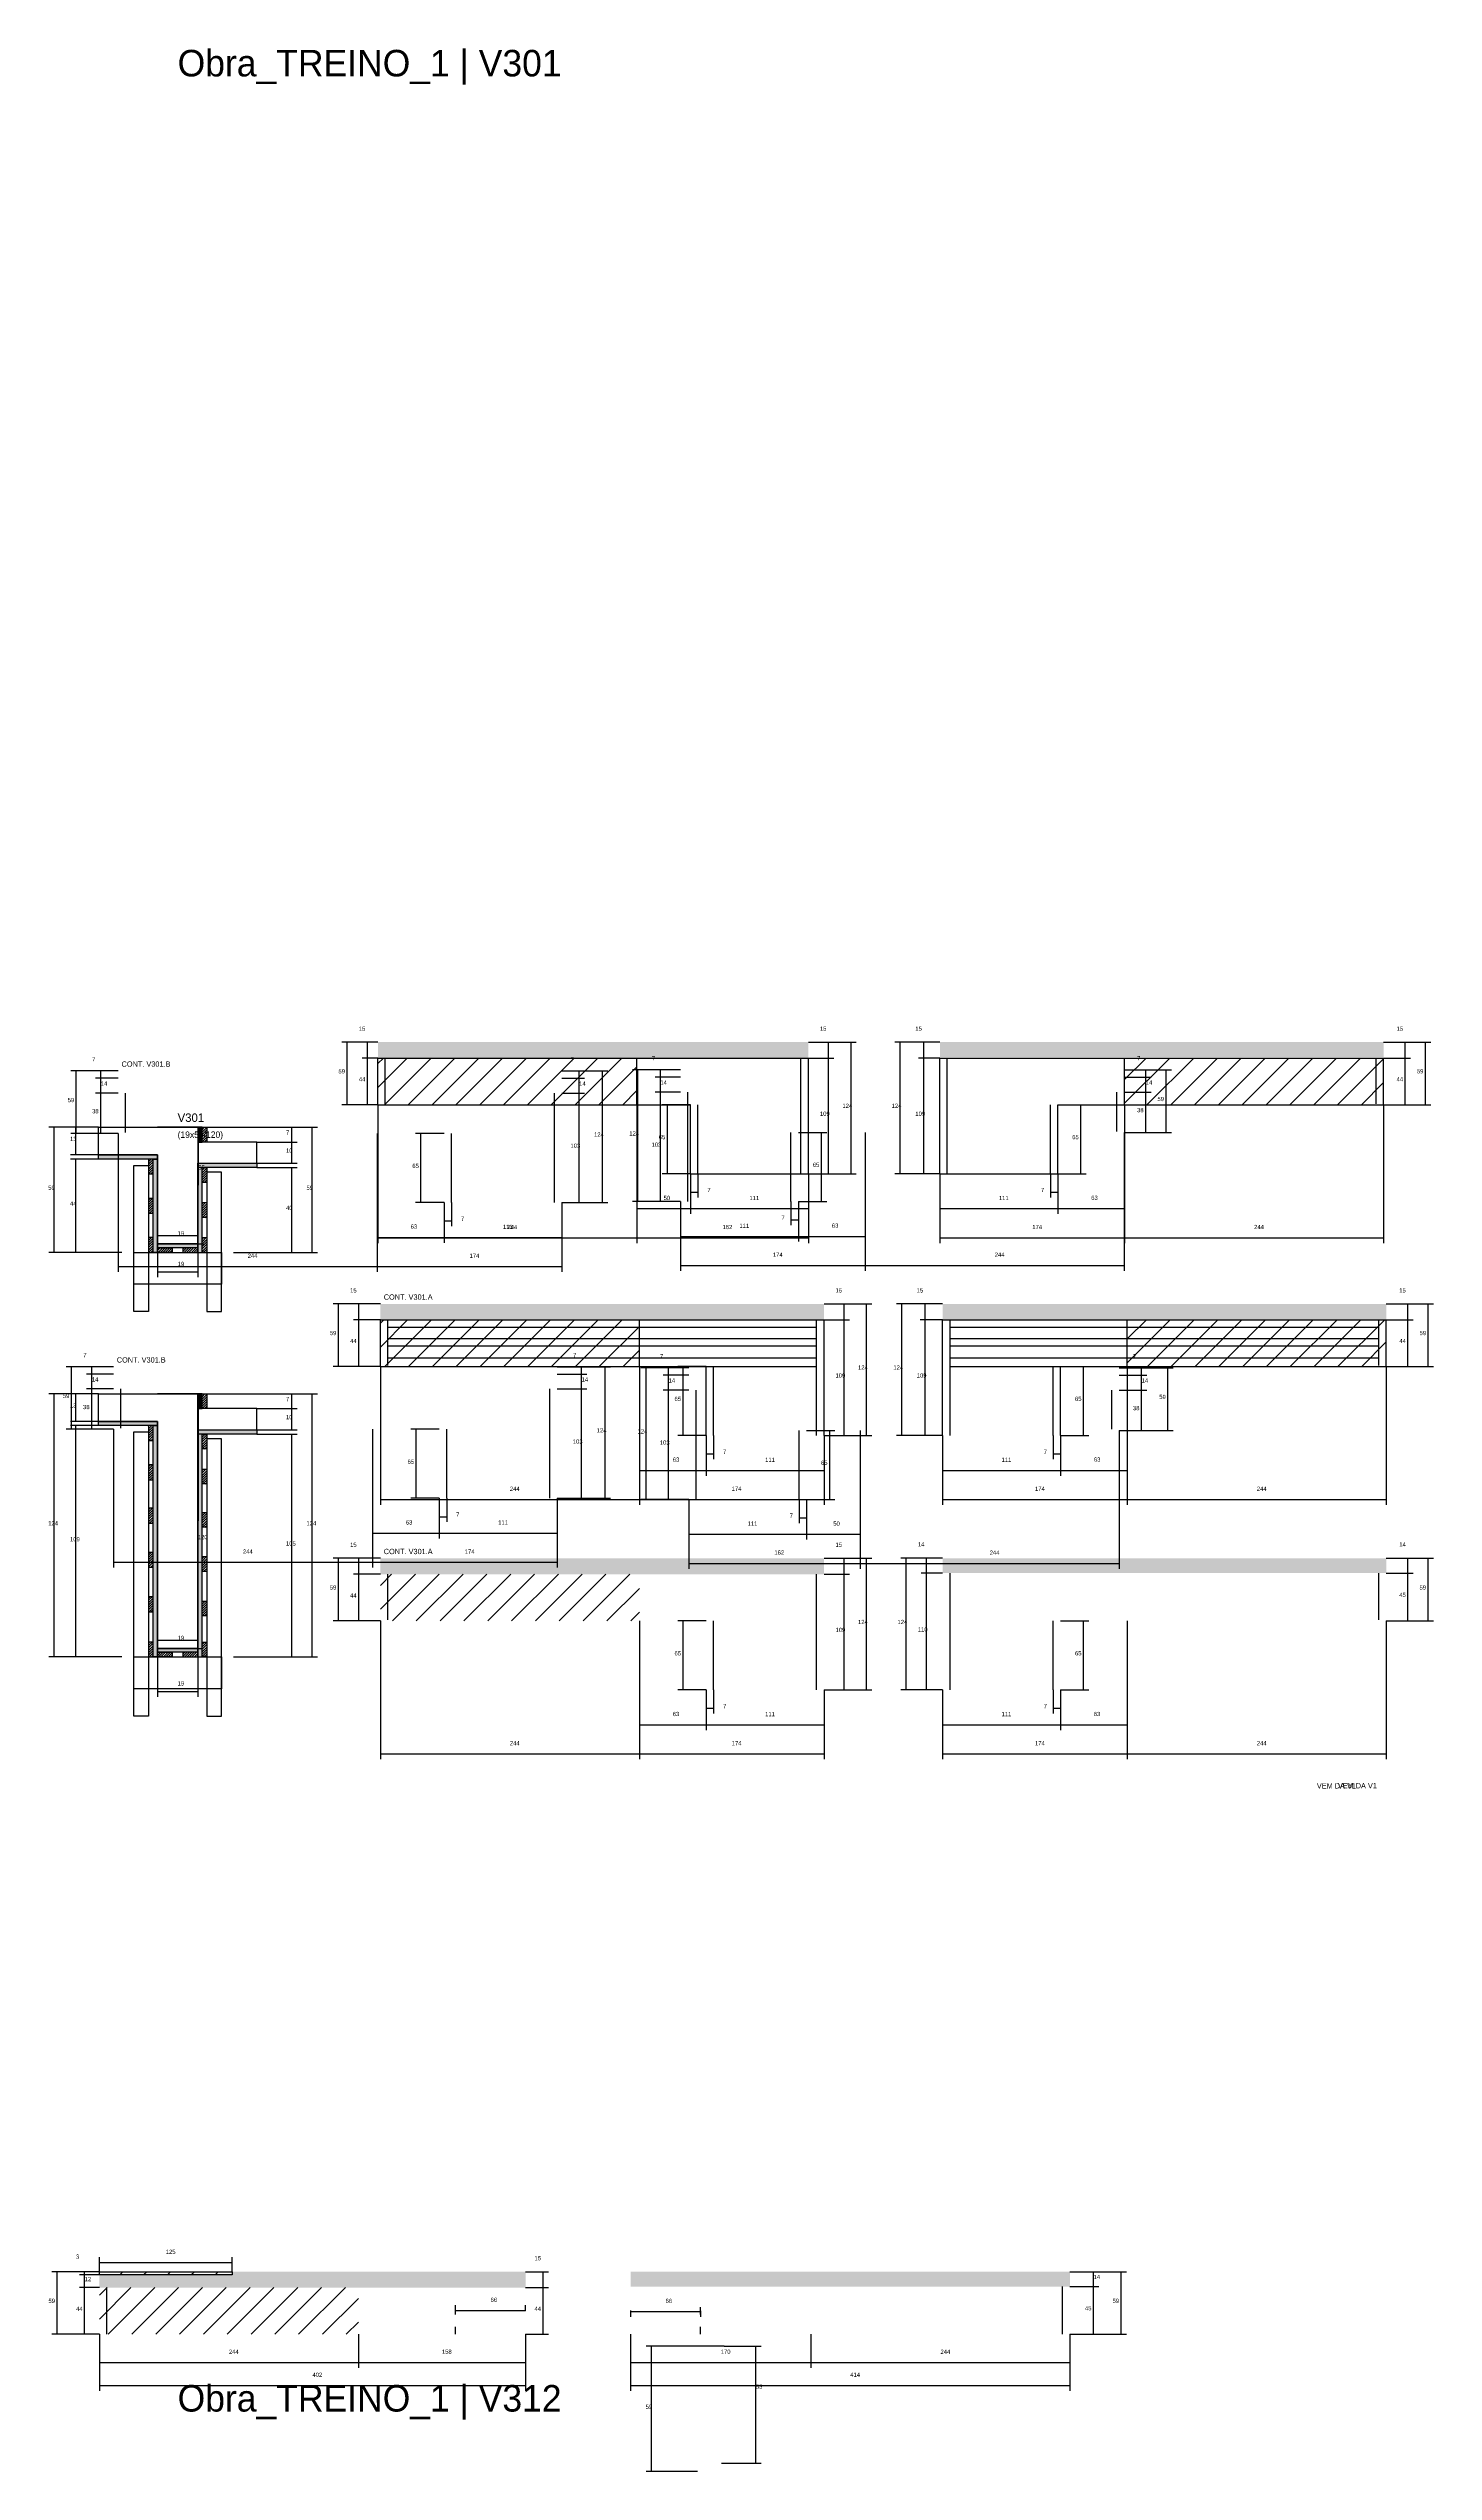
# Model space of a CAD drawing. Header units: metres. Extents: x -2848 to 22762, y -45195 to 1016.
# Drawn here: x 1478 to 2783, y -1266 to 1016 of the extents above; entities that cross this region are included whole.
import ezdxf

# ---------------------------------------------------------------- set-up
doc = ezdxf.new("R2010")
doc.units = ezdxf.units.M
for name, color, linetype in [('CONCRETO', 251, 'Continuous'), ('COTA', 4, 'Continuous'), ('Cota Seção (2x)', 4, 'Continuous'), ('Hachura', 253, 'Continuous'), ('LABEL_ID', 3, 'Continuous'), ('Madeira', 126, 'Continuous'), ('Painéis', 200, 'Continuous'), ('REAPROVEITAMENTO', 251, 'Continuous'), ('SARR_2.2x7', 40, 'Continuous'), ('SARR_3.5x7', 81, 'Continuous'), ('Texto Seção', 7, 'Continuous')]:
    doc.layers.add(name, color=color, linetype=linetype)

msp = doc.modelspace()

# ---------------------------------------------------------------- hatches: boundary and pattern name
at = {"layer": 'COTA'}
h = msp.add_hatch(dxfattribs=at)
h.set_pattern_fill('AR-CONC', scale=0.03)
h.paths.add_polyline_path([(2194.2, 80.2), (1788.7, 80.2), (1788.7, 80.2), (1788.7, 65.2), (1788.7, 65.2), (2194.2, 65.2), (2194.2, 65.2), (2194.2, 80.2)])
h = msp.add_hatch(dxfattribs=at)
h.set_pattern_fill('AR-CONC', scale=0.03)
h.paths.add_polyline_path([(2318.2, 80.2), (2736.2, 80.2), (2736.2, 80.2), (2736.2, 66.2), (2736.2, 66.2), (2318.2, 66.2), (2318.2, 66.2), (2318.2, 80.2)])
h = msp.add_hatch(dxfattribs=at)
h.set_pattern_fill('AR-CONC', scale=0.03)
h.paths.add_polyline_path([(2209, -166.4), (1791, -166.4), (1791, -166.4), (1791, -181.4), (1791, -181.4), (2209, -181.4), (2209, -181.4), (2209, -166.4)])
h = msp.add_hatch(dxfattribs=at)
h.set_pattern_fill('AR-CONC', scale=0.03)
h.paths.add_polyline_path([(2320.7, -166.4), (2738.7, -166.4), (2738.7, -166.4), (2738.7, -181.4), (2738.7, -181.4), (2320.7, -181.4), (2320.7, -181.4), (2320.7, -166.4)])
h = msp.add_hatch(dxfattribs=at)
h.set_pattern_fill('AR-CONC', scale=0.03)
h.paths.add_polyline_path([(2209, -406.1), (1791, -406.1), (1791, -406.1), (1791, -421.1), (1791, -421.1), (2209, -421.1), (2209, -421.1), (2209, -406.1)])
h = msp.add_hatch(dxfattribs=at)
h.set_pattern_fill('AR-CONC', scale=0.03)
h.paths.add_polyline_path([(2320.7, -406.1), (2738.7, -406.1), (2738.7, -406.1), (2738.7, -420.1), (2738.7, -420.1), (2320.7, -420.1), (2320.7, -420.1), (2320.7, -406.1)])
h = msp.add_hatch(dxfattribs=at)
h.set_pattern_fill('AR-CONC', scale=0.03)
h.paths.add_polyline_path([(1927.8, -1093.2), (1927.8, -1078.2), (1927.8, -1078.2), (1651.3, -1078.2), (1651.3, -1078.2), (1651.3, -1081.2), (1651.3, -1081.2), (1526.3, -1081.2), (1526.3, -1081.2), (1526.3, -1093.2), (1526.3, -1093.2), (1927.8, -1093.2)])
h = msp.add_hatch(dxfattribs=at)
h.set_pattern_fill('AR-CONC', scale=0.03)
h.paths.add_polyline_path([(2026.7, -1078.2), (2026.7, -1092.2), (2026.7, -1092.2), (2440.7, -1092.2), (2440.7, -1092.2), (2440.7, -1078.2), (2440.7, -1078.2), (2026.7, -1078.2)])
at = {"layer": 'Hachura'}
h = msp.add_hatch(color=8, dxfattribs=at)
h.dxf.hatch_style = 1
h.paths.add_polyline_path([(1623, 0), (1619.4, 0), (1619.4, 0), (1619.4, -14), (1619.4, -14), (1623, -14), (1623, -14), (1623, 0)])
h = msp.add_hatch(dxfattribs=at)
h.set_pattern_fill('ANSI31', scale=0.5)
h.paths.add_polyline_path([(1627.4, -14), (1623, -14), (1623, -14), (1623, 0), (1623, 0), (1627.4, 0), (1627.4, 0), (1627.4, -14)])
h = msp.add_hatch(color=8, dxfattribs=at)
h.dxf.hatch_style = 1
h.paths.add_polyline_path([(1525.4, -30), (1525.4, -26), (1525.4, -26), (1581, -26), (1581, -26), (1581, -30), (1581, -30), (1525.4, -30)])
h = msp.add_hatch(dxfattribs=at)
h.set_pattern_fill('ANSI31', scale=0.5)
h.paths.add_polyline_path([(1572.6, -44), (1577, -44), (1577, -44), (1577, -30), (1577, -30), (1572.6, -30), (1572.6, -30), (1572.6, -44)])
h = msp.add_hatch(color=8, dxfattribs=at)
h.dxf.hatch_style = 1
h.paths.add_polyline_path([(1577, -30), (1581, -30), (1581, -30), (1581, -118), (1581, -118), (1577, -118), (1577, -118), (1577, -30)])
h = msp.add_hatch(color=8, dxfattribs=at)
h.dxf.hatch_style = 1
h.paths.add_polyline_path([(1619, -38), (1619, -34), (1619, -34), (1674.6, -34), (1674.6, -34), (1674.6, -38), (1674.6, -38), (1619, -38)])
h = msp.add_hatch(color=8, dxfattribs=at)
h.dxf.hatch_style = 1
h.paths.add_polyline_path([(1619, -38), (1623, -38), (1623, -38), (1623, -118), (1623, -118), (1619, -118), (1619, -118), (1619, -38)])
h = msp.add_hatch(dxfattribs=at)
h.set_pattern_fill('ANSI31', scale=0.5)
h.paths.add_polyline_path([(1627.4, -52), (1623, -52), (1623, -52), (1623, -38), (1623, -38), (1627.4, -38), (1627.4, -38), (1627.4, -52)])
h = msp.add_hatch(dxfattribs=at)
h.set_pattern_fill('ANSI31', scale=0.5)
h.paths.add_polyline_path([(1572.6, -81), (1577, -81), (1577, -81), (1577, -67), (1577, -67), (1572.6, -67), (1572.6, -67), (1572.6, -81)])
h = msp.add_hatch(dxfattribs=at)
h.set_pattern_fill('ANSI31', scale=0.5)
h.paths.add_polyline_path([(1627.4, -85), (1623, -85), (1623, -85), (1623, -71), (1623, -71), (1627.4, -71), (1627.4, -71), (1627.4, -85)])
h = msp.add_hatch(dxfattribs=at)
h.set_pattern_fill('ANSI31', scale=0.5)
h.paths.add_polyline_path([(1572.6, -118), (1577, -118), (1577, -118), (1577, -104), (1577, -104), (1572.6, -104), (1572.6, -104), (1572.6, -118)])
h = msp.add_hatch(color=8, dxfattribs=at)
h.dxf.hatch_style = 1
h.paths.add_polyline_path([(1581, -113.6), (1581, -110), (1581, -110), (1619, -110), (1619, -110), (1619, -113.6), (1619, -113.6), (1581, -113.6)])
h = msp.add_hatch(dxfattribs=at)
h.set_pattern_fill('ANSI31', scale=0.5)
h.paths.add_polyline_path([(1581, -118), (1581, -113.6), (1581, -113.6), (1595, -113.6), (1595, -113.6), (1595, -118), (1595, -118), (1581, -118)])
h = msp.add_hatch(dxfattribs=at)
h.set_pattern_fill('ANSI31', scale=0.5)
h.paths.add_polyline_path([(1619, -118), (1619, -113.6), (1619, -113.6), (1605, -113.6), (1605, -113.6), (1605, -118), (1605, -118), (1619, -118)])
h = msp.add_hatch(dxfattribs=at)
h.set_pattern_fill('ANSI31', scale=0.5)
h.paths.add_polyline_path([(1627.4, -118), (1623, -118), (1623, -118), (1623, -104), (1623, -104), (1627.4, -104), (1627.4, -104), (1627.4, -118)])
h = msp.add_hatch(color=8, dxfattribs=at)
h.dxf.hatch_style = 1
h.paths.add_polyline_path([(1623, -251.1), (1619.4, -251.1), (1619.4, -251.1), (1619.4, -265.1), (1619.4, -265.1), (1623, -265.1), (1623, -265.1), (1623, -251.1)])
h = msp.add_hatch(dxfattribs=at)
h.set_pattern_fill('ANSI31', scale=0.5)
h.paths.add_polyline_path([(1627.4, -265.1), (1623, -265.1), (1623, -265.1), (1623, -251.1), (1623, -251.1), (1627.4, -251.1), (1627.4, -251.1), (1627.4, -265.1)])
h = msp.add_hatch(color=8, dxfattribs=at)
h.dxf.hatch_style = 1
h.paths.add_polyline_path([(1525.4, -281.1), (1525.4, -277.1), (1525.4, -277.1), (1581, -277.1), (1581, -277.1), (1581, -281.1), (1581, -281.1), (1525.4, -281.1)])
h = msp.add_hatch(dxfattribs=at)
h.set_pattern_fill('ANSI31', scale=0.5)
h.paths.add_polyline_path([(1572.6, -295.1), (1577, -295.1), (1577, -295.1), (1577, -281.1), (1577, -281.1), (1572.6, -281.1), (1572.6, -281.1), (1572.6, -295.1)])
h = msp.add_hatch(color=8, dxfattribs=at)
h.dxf.hatch_style = 1
h.paths.add_polyline_path([(1577, -281.1), (1581, -281.1), (1581, -281.1), (1581, -499.1), (1581, -499.1), (1577, -499.1), (1577, -499.1), (1577, -281.1)])
h = msp.add_hatch(color=8, dxfattribs=at)
h.dxf.hatch_style = 1
h.paths.add_polyline_path([(1619, -289.1), (1619, -285.1), (1619, -285.1), (1674.6, -285.1), (1674.6, -285.1), (1674.6, -289.1), (1674.6, -289.1), (1619, -289.1)])
h = msp.add_hatch(color=8, dxfattribs=at)
h.dxf.hatch_style = 1
h.paths.add_polyline_path([(1619, -289.1), (1623, -289.1), (1623, -289.1), (1623, -499.1), (1623, -499.1), (1619, -499.1), (1619, -499.1), (1619, -289.1)])
h = msp.add_hatch(dxfattribs=at)
h.set_pattern_fill('ANSI31', scale=0.5)
h.paths.add_polyline_path([(1627.4, -303.1), (1623, -303.1), (1623, -303.1), (1623, -289.1), (1623, -289.1), (1627.4, -289.1), (1627.4, -289.1), (1627.4, -303.1)])
h = msp.add_hatch(dxfattribs=at)
h.set_pattern_fill('ANSI31', scale=0.5)
h.paths.add_polyline_path([(1572.6, -332.1), (1577, -332.1), (1577, -332.1), (1577, -318.1), (1577, -318.1), (1572.6, -318.1), (1572.6, -318.1), (1572.6, -332.1)])
h = msp.add_hatch(dxfattribs=at)
h.set_pattern_fill('ANSI31', scale=0.5)
h.paths.add_polyline_path([(1627.4, -336.1), (1623, -336.1), (1623, -336.1), (1623, -322.1), (1623, -322.1), (1627.4, -322.1), (1627.4, -322.1), (1627.4, -336.1)])
h = msp.add_hatch(dxfattribs=at)
h.set_pattern_fill('ANSI31', scale=0.5)
h.paths.add_polyline_path([(1572.6, -372.9), (1577, -372.9), (1577, -372.9), (1577, -358.9), (1577, -358.9), (1572.6, -358.9), (1572.6, -358.9), (1572.6, -372.9)])
h = msp.add_hatch(dxfattribs=at)
h.set_pattern_fill('ANSI31', scale=0.5)
h.paths.add_polyline_path([(1627.4, -376.9), (1623, -376.9), (1623, -376.9), (1623, -362.9), (1623, -362.9), (1627.4, -362.9), (1627.4, -362.9), (1627.4, -376.9)])
h = msp.add_hatch(dxfattribs=at)
h.set_pattern_fill('ANSI31', scale=0.5)
h.paths.add_polyline_path([(1572.6, -414.5), (1577, -414.5), (1577, -414.5), (1577, -400.5), (1577, -400.5), (1572.6, -400.5), (1572.6, -400.5), (1572.6, -414.5)])
h = msp.add_hatch(dxfattribs=at)
h.set_pattern_fill('ANSI31', scale=0.5)
h.paths.add_polyline_path([(1627.4, -418.5), (1623, -418.5), (1623, -418.5), (1623, -404.5), (1623, -404.5), (1627.4, -404.5), (1627.4, -404.5), (1627.4, -418.5)])
h = msp.add_hatch(dxfattribs=at)
h.set_pattern_fill('ANSI31', scale=0.5)
h.paths.add_polyline_path([(1572.6, -456.4), (1577, -456.4), (1577, -456.4), (1577, -442.4), (1577, -442.4), (1572.6, -442.4), (1572.6, -442.4), (1572.6, -456.4)])
h = msp.add_hatch(dxfattribs=at)
h.set_pattern_fill('ANSI31', scale=0.5)
h.paths.add_polyline_path([(1627.4, -460.4), (1623, -460.4), (1623, -460.4), (1623, -446.4), (1623, -446.4), (1627.4, -446.4), (1627.4, -446.4), (1627.4, -460.4)])
h = msp.add_hatch(dxfattribs=at)
h.set_pattern_fill('ANSI31', scale=0.5)
h.paths.add_polyline_path([(1572.6, -499.1), (1577, -499.1), (1577, -499.1), (1577, -485.1), (1577, -485.1), (1572.6, -485.1), (1572.6, -485.1), (1572.6, -499.1)])
h = msp.add_hatch(color=8, dxfattribs=at)
h.dxf.hatch_style = 1
h.paths.add_polyline_path([(1581, -494.7), (1581, -491.1), (1581, -491.1), (1619, -491.1), (1619, -491.1), (1619, -494.7), (1619, -494.7), (1581, -494.7)])
h = msp.add_hatch(dxfattribs=at)
h.set_pattern_fill('ANSI31', scale=0.5)
h.paths.add_polyline_path([(1581, -499.1), (1581, -494.7), (1581, -494.7), (1595, -494.7), (1595, -494.7), (1595, -499.1), (1595, -499.1), (1581, -499.1)])
h = msp.add_hatch(dxfattribs=at)
h.set_pattern_fill('ANSI31', scale=0.5)
h.paths.add_polyline_path([(1619, -499.1), (1619, -494.7), (1619, -494.7), (1605, -494.7), (1605, -494.7), (1605, -499.1), (1605, -499.1), (1619, -499.1)])
h = msp.add_hatch(dxfattribs=at)
h.set_pattern_fill('ANSI31', scale=0.5)
h.paths.add_polyline_path([(1627.4, -499.1), (1623, -499.1), (1623, -499.1), (1623, -485.1), (1623, -485.1), (1627.4, -485.1), (1627.4, -485.1), (1627.4, -499.1)])
at = {"layer": 'REAPROVEITAMENTO'}
h = msp.add_hatch(dxfattribs=at)
h.set_pattern_fill('ANSI31', scale=5)
h.paths.add_polyline_path([(1788.7, 65.2), (1788.7, 21.2), (1788.7, 21.2), (2032.7, 21.2), (2032.7, 21.2), (2032.7, 65.2), (2032.7, 65.2), (1788.7, 65.2)])
h = msp.add_hatch(dxfattribs=at)
h.set_pattern_fill('ANSI31', scale=5)
h.paths.add_polyline_path([(2492.2, 65.2), (2492.2, 21.2), (2492.2, 21.2), (2736.2, 21.2), (2736.2, 21.2), (2736.2, 65.2), (2736.2, 65.2), (2492.2, 65.2)])
h = msp.add_hatch(dxfattribs=at)
h.set_pattern_fill('ANSI31', scale=5)
h.paths.add_polyline_path([(1791, -181.4), (1791, -225.4), (1791, -225.4), (2035, -225.4), (2035, -225.4), (2035, -181.4), (2035, -181.4), (1791, -181.4)])
h = msp.add_hatch(dxfattribs=at)
h.set_pattern_fill('ANSI31', scale=5)
h.paths.add_polyline_path([(2494.7, -181.4), (2494.7, -225.4), (2494.7, -225.4), (2738.7, -225.4), (2738.7, -225.4), (2738.7, -181.4), (2738.7, -181.4), (2494.7, -181.4)])
h = msp.add_hatch(dxfattribs=at)
h.set_pattern_fill('ANSI31', scale=5)
h.paths.add_polyline_path([(1791, -421.1), (1791, -465.1), (1791, -465.1), (2035, -465.1), (2035, -465.1), (2035, -421.1), (2035, -421.1), (1791, -421.1)])
h = msp.add_hatch(dxfattribs=at)
h.set_pattern_fill('ANSI31', scale=5)
h.paths.add_polyline_path([(1651.3, -1081.2), (1651.3, -1078.2), (1651.3, -1078.2), (1526.3, -1078.2), (1526.3, -1078.2), (1526.3, -1081.2), (1526.3, -1081.2), (1651.3, -1081.2)])
h = msp.add_hatch(dxfattribs=at)
h.set_pattern_fill('ANSI31', scale=5)
h.paths.add_polyline_path([(1526.3, -1093.2), (1526.3, -1137.2), (1526.3, -1137.2), (1770.3, -1137.2), (1770.3, -1137.2), (1770.3, -1093.2), (1770.3, -1093.2), (1526.3, -1093.2)])

# ---------------------------------------------------------------- linework, layer by layer
at = {"layer": 'CONCRETO'}
for points in [[(1525.4, -26), (1525.4, 0), (1581, 0), (1581, 0), (1619.4, 0), (1619, -110), (1581, -110), (1581, -26)], [(1525.4, -277.1), (1525.4, -251.1), (1581, -251.1), (1581, -251.1), (1619.4, -251.1), (1619, -491.1), (1581, -491.1), (1581, -277.1)]]:
    msp.add_lwpolyline(points, close=True, dxfattribs=at)
for points in [[(1581, -30), (1581, -110), (1619, -110), (1619, -34), (1674.6, -34), (1674.6, -14), (1619.4, -14), (1619.4, 0), (1581, 0)], [(1581, -281.1), (1581, -491.1), (1619, -491.1), (1619, -285.1), (1674.6, -285.1), (1674.6, -265.1), (1619.4, -265.1), (1619.4, -251.1), (1581, -251.1)]]:
    msp.add_lwpolyline(points, dxfattribs=at)
at = {"layer": 'COTA'}
for p, q in [((1525.4, 0), (1478.6, 0)), ((1483.6, -118), (1483.6, 0)), ((1525.4, 0), (1499.1, 0)), ((1504.1, -26), (1504.1, 0)), ((1627.4, 0), (1731.9, 0)), ((1674.6, 0), (1712.6, 0)), ((1707.6, -14), (1707.6, 0)), ((1726.9, -118), (1726.9, 0)), ((1674.6, -14), (1712.6, -14)), ((1674.6, -14), (1712.6, -14)), ((1707.6, -34), (1707.6, -14)), ((1525.4, -26), (1499.1, -26)), ((1525.4, -30), (1499.1, -30)), ((1504.1, -118), (1504.1, -30)), ((1674.6, -34), (1712.6, -34)), ((1674.6, -38), (1712.6, -38)), ((1707.6, -118), (1707.6, -38)), ((2083.2, -43.8), (2083.2, -66.1)), ((2090.2, -43.8), (2090.2, -66.1)), ((2422.2, -43.8), (2422.2, -66.1)), ((2429.2, -43.8), (2429.2, -66.1)), ((2083.2, -61.1), (2090.2, -61.1)), ((2422.2, -61.1), (2429.2, -61.1)), ((1851, -70.9), (1851, -93.2)), ((1851, -88.2), (1858, -88.2)), ((1858, -70.9), (1858, -93.2)), ((2177.8, -69.9), (2177.8, -92.2)), ((2177.8, -87.2), (2184.8, -87.2)), ((2184.8, -69.9), (2184.8, -92.2)), ((1522.7, -118), (1478.6, -118)), ((1547.4, -118), (1499.1, -118)), ((1581, -118), (1581, -141.3)), ((1581, -136.3), (1619, -136.3)), ((1619, -118), (1619, -141.3)), ((1652.6, -118), (1731.9, -118)), ((1652.6, -118), (1712.6, -118)), ((1525.4, -251.1), (1478.6, -251.1)), ((1483.6, -499.1), (1483.6, -251.1)), ((1525.4, -251.1), (1499.1, -251.1)), ((1504.1, -277.1), (1504.1, -251.1)), ((1627.4, -251.1), (1731.9, -251.1)), ((1674.6, -251.1), (1712.6, -251.1)), ((1707.6, -265.1), (1707.6, -251.1)), ((1726.9, -499.1), (1726.9, -251.1)), ((1674.6, -265.1), (1712.6, -265.1)), ((1674.6, -265.1), (1712.6, -265.1)), ((1707.6, -285.1), (1707.6, -265.1)), ((1525.4, -277.1), (1499.1, -277.1)), ((1525.4, -281.1), (1499.1, -281.1)), ((1504.1, -499.1), (1504.1, -281.1)), ((1674.6, -285.1), (1712.6, -285.1)), ((1674.6, -289.1), (1712.6, -289.1)), ((1707.6, -499.1), (1707.6, -289.1)), ((2098, -290.4), (2098, -312.7)), ((2105, -290.4), (2105, -312.7)), ((2424.7, -290.4), (2424.7, -312.7)), ((2431.7, -290.4), (2431.7, -312.7)), ((2098, -307.7), (2105, -307.7)), ((2424.7, -307.7), (2431.7, -307.7)), ((1846.5, -349.6), (1846.5, -371.9)), ((1853.5, -349.6), (1853.5, -371.9)), ((2185.5, -350.6), (2185.5, -372.9)), ((2192.5, -350.6), (2192.5, -372.9)), ((1846.5, -366.9), (1853.5, -366.9)), ((2185.5, -367.9), (2192.5, -367.9)), ((1522.7, -499.1), (1478.6, -499.1)), ((1547.4, -499.1), (1499.1, -499.1)), ((1581, -499.1), (1581, -536.5)), ((1619, -499.1), (1619, -536.5)), ((1652.6, -499.1), (1731.9, -499.1)), ((1652.6, -499.1), (1712.6, -499.1)), ((1581, -531.5), (1619, -531.5)), ((2098, -530.1), (2098, -552.4)), ((2098, -547.4), (2105, -547.4)), ((2105, -530.1), (2105, -552.4)), ((2424.7, -530.1), (2424.7, -552.4)), ((2424.7, -547.4), (2431.7, -547.4)), ((2431.7, -530.1), (2431.7, -552.4)), ((1526.3, -1078.2), (1526.3, -1064.6)), ((1526.3, -1069.6), (1651.3, -1069.6)), ((1651.3, -1078.2), (1651.3, -1064.6)), ((1526.3, -1078.2), (1481.4, -1078.2)), ((1486.4, -1137.2), (1486.4, -1078.2)), ((1526.3, -1078.2), (1507.4, -1078.2)), ((1526.3, -1081.2), (1507.4, -1081.2)), ((1526.3, -1081.2), (1507.4, -1081.2)), ((1526.3, -1093.2), (1507.4, -1093.2)), ((1526.3, -1093.2), (1507.4, -1093.2)), ((1512.4, -1081.2), (1512.4, -1078.2)), ((1512.4, -1093.2), (1512.4, -1081.2)), ((1512.4, -1137.2), (1512.4, -1093.2)), ((1927.8, -1078.2), (1949.3, -1078.2)), ((1927.8, -1093.2), (1949.3, -1093.2)), ((1927.8, -1093.2), (1949.3, -1093.2)), ((1944.3, -1093.2), (1944.3, -1078.2)), ((1944.3, -1137.2), (1944.3, -1093.2)), ((2440.7, -1078.2), (2467.9, -1078.2)), ((2440.7, -1078.2), (2493.9, -1078.2)), ((2440.7, -1092.2), (2467.9, -1092.2)), ((2440.7, -1092.2), (2467.9, -1092.2)), ((2462.9, -1092.2), (2462.9, -1078.2)), ((2462.9, -1137.2), (2462.9, -1092.2)), ((2488.9, -1137.2), (2488.9, -1078.2)), ((1526.3, -1137.2), (1481.4, -1137.2)), ((1526.3, -1137.2), (1507.4, -1137.2)), ((1526.3, -1137.2), (1526.3, -1168.7)), ((1526.3, -1137.2), (1526.3, -1190.4)), ((1770.3, -1137.2), (1770.3, -1168.7)), ((1770.3, -1137.2), (1770.3, -1168.7)), ((1927.8, -1137.2), (1927.8, -1168.7)), ((1927.8, -1137.2), (1927.8, -1190.4)), ((1927.8, -1137.2), (1949.3, -1137.2)), ((2026.7, -1137.2), (2026.7, -1168.7)), ((2026.7, -1137.2), (2026.7, -1190.4)), ((2196.7, -1137.2), (2196.7, -1168.7)), ((2196.7, -1137.2), (2196.7, -1168.7)), ((2440.7, -1137.2), (2440.7, -1168.7)), ((2440.7, -1137.2), (2440.7, -1190.4)), ((2440.7, -1137.2), (2467.9, -1137.2)), ((2440.7, -1137.2), (2493.9, -1137.2)), ((1526.3, -1163.7), (1770.3, -1163.7)), ((1770.3, -1163.7), (1927.8, -1163.7)), ((2026.7, -1163.7), (2196.7, -1163.7)), ((2114.9, -1148.5), (2041.4, -1148.5)), ((2046.4, -1266.5), (2046.4, -1148.5)), ((2196.7, -1163.7), (2440.7, -1163.7)), ((1526.3, -1185.4), (1927.8, -1185.4)), ((2026.7, -1185.4), (2440.7, -1185.4)), ((2089.7, -1266.5), (2041.4, -1266.5))]:
    msp.add_line(p, q, dxfattribs=at)
at = {"layer": 'Cota Seção (2x)'}
for p, q in [((1788.7, 80.2), (1754.7, 80.2)), ((1759.7, 21.2), (1759.7, 80.2)), ((1788.7, 80.2), (1773.8, 80.2)), ((1778.8, 65.2), (1778.8, 80.2)), ((2194.2, 80.2), (2218.2, 80.2)), ((2194.2, 80.2), (2239.4, 80.2)), ((2213.2, 65.2), (2213.2, 80.2)), ((2234.4, -43.8), (2234.4, 80.2)), ((2318.2, 80.2), (2275.8, 80.2)), ((2280.8, -43.8), (2280.8, 80.2)), ((2318.2, 80.2), (2298.1, 80.2)), ((2303.1, 65.2), (2303.1, 80.2)), ((2736.2, 80.2), (2761.5, 80.2)), ((2736.2, 80.2), (2780.6, 80.2)), ((2756.5, 65.2), (2756.5, 80.2)), ((2775.6, 21.2), (2775.6, 80.2)), ((1544, 53.1), (1499.5, 53.1)), ((1504.5, -5.9), (1504.5, 53.1)), ((1544, 53.1), (1522.6, 53.1)), ((1544, 46.1), (1522.6, 46.1)), ((1544, 46.1), (1522.6, 46.1)), ((1527.6, 46.1), (1527.6, 53.1)), ((1527.6, 32.1), (1527.6, 46.1)), ((1788.7, 65.2), (1773.8, 65.2)), ((1788.7, 65.2), (1773.8, 65.2)), ((1778.8, 21.2), (1778.8, 65.2)), ((1962, 53.1), (2005.4, 53.1)), ((1962, 53.1), (1983.3, 53.1)), ((1962, 46.1), (1983.3, 46.1)), ((1962, 46.1), (1983.3, 46.1)), ((1978.3, 46.1), (1978.3, 53.1)), ((1978.3, 32.1), (1978.3, 46.1)), ((2000.4, -70.9), (2000.4, 53.1)), ((2073.8, 54.1), (2028.6, 54.1)), ((2033.6, -69.9), (2033.6, 54.1)), ((2073.8, 54.1), (2049.8, 54.1)), ((2073.8, 47.1), (2049.8, 47.1)), ((2073.8, 47.1), (2049.8, 47.1)), ((2054.8, 47.1), (2054.8, 54.1)), ((2054.8, 33.1), (2054.8, 47.1)), ((2194.2, 65.2), (2218.2, 65.2)), ((2194.2, 65.2), (2218.2, 65.2)), ((2213.2, -43.8), (2213.2, 65.2)), ((2318.2, 65.2), (2298.1, 65.2)), ((2318.2, 65.2), (2298.1, 65.2)), ((2303.1, -43.8), (2303.1, 65.2)), ((2491.8, 54.1), (2536.2, 54.1)), ((2491.8, 54.1), (2517.1, 54.1)), ((2491.8, 47.1), (2517.1, 47.1)), ((2491.8, 47.1), (2517.1, 47.1)), ((2512.1, 47.1), (2512.1, 54.1)), ((2512.1, 33.1), (2512.1, 47.1)), ((2531.2, -4.9), (2531.2, 54.1)), ((2736.2, 65.2), (2761.5, 65.2)), ((2736.2, 65.2), (2761.5, 65.2)), ((2756.5, 21.2), (2756.5, 65.2)), ((1544, 32.1), (1522.6, 32.1)), ((1544, 32.1), (1522.6, 32.1)), ((1527.6, -5.9), (1527.6, 32.1)), ((1962, 32.1), (1983.3, 32.1)), ((1962, 32.1), (1983.3, 32.1)), ((1978.3, -70.9), (1978.3, 32.1)), ((2073.8, 33.1), (2049.8, 33.1)), ((2073.8, 33.1), (2049.8, 33.1)), ((2054.8, -69.9), (2054.8, 33.1)), ((2491.8, 33.1), (2517.1, 33.1)), ((2491.8, 33.1), (2517.1, 33.1)), ((2512.1, -4.9), (2512.1, 33.1)), ((1608, 0), (1624.4, 0)), ((1619.4, -110), (1619.4, 0)), ((1788.7, 21.2), (1754.7, 21.2)), ((1788.7, 21.2), (1773.8, 21.2)), ((1788.7, 21.2), (1788.7, -109.1)), ((2032.7, 21.2), (2032.7, -109.1)), ((2032.7, 21.2), (2032.7, -109.1)), ((2083.2, 21.2), (2056.4, 21.2)), ((2061.4, -43.8), (2061.4, 21.2)), ((2429.2, 21.2), (2455.9, 21.2)), ((2450.9, -43.8), (2450.9, 21.2)), ((2492.2, 21.2), (2492.2, -109.1)), ((2492.2, 21.2), (2492.2, -109.1)), ((2736.2, 21.2), (2736.2, -109.1)), ((2736.2, 21.2), (2761.5, 21.2)), ((2736.2, 21.2), (2780.6, 21.2)), ((1544, -5.9), (1499.5, -5.9)), ((1544, -5.9), (1522.6, -5.9)), ((1544, -5.9), (1544, -136.2)), ((1788, -5.9), (1788, -136.2)), ((1788, -5.9), (1788, -136.2)), ((1851, -5.9), (1824.2, -5.9)), ((1829.2, -70.9), (1829.2, -5.9)), ((2184.8, -4.9), (2211.5, -4.9)), ((2206.5, -69.9), (2206.5, -4.9)), ((2247.8, -4.9), (2247.8, -135.2)), ((2247.8, -4.9), (2247.8, -135.2)), ((2491.8, -4.9), (2491.8, -135.2)), ((2491.8, -4.9), (2517.1, -4.9)), ((2491.8, -4.9), (2536.2, -4.9)), ((2032.7, -43.8), (2032.7, -81.7)), ((2083.2, -43.8), (2056.4, -43.8)), ((2083.2, -43.8), (2083.2, -81.7)), ((2083.2, -43.8), (2083.2, -81.7)), ((2194.2, -43.8), (2194.2, -109.1)), ((2194.2, -43.8), (2218.2, -43.8)), ((2194.2, -43.8), (2239.4, -43.8)), ((2194.2, -43.8), (2194.2, -81.7)), ((2318.2, -43.8), (2275.8, -43.8)), ((2318.2, -43.8), (2298.1, -43.8)), ((2318.2, -43.8), (2318.2, -109.1)), ((2318.2, -43.8), (2318.2, -81.7)), ((2429.2, -43.8), (2455.9, -43.8)), ((2429.2, -43.8), (2429.2, -81.7)), ((2429.2, -43.8), (2429.2, -81.7)), ((2492.2, -43.8), (2492.2, -81.7)), ((1788, -70.9), (1788, -108.8)), ((1851, -70.9), (1824.2, -70.9)), ((1851, -70.9), (1851, -108.8)), ((1851, -70.9), (1851, -108.8)), ((1962, -70.9), (1962, -136.2)), ((1962, -70.9), (1962, -108.8)), ((1962, -70.9), (1983.3, -70.9)), ((1962, -70.9), (2005.4, -70.9)), ((2073.8, -69.9), (2028.6, -69.9)), ((2032.7, -76.7), (2083.2, -76.7)), ((2073.8, -69.9), (2049.8, -69.9)), ((2073.8, -69.9), (2073.8, -135.2)), ((2073.8, -69.9), (2073.8, -107.8)), ((2083.2, -76.7), (2194.2, -76.7)), ((2184.8, -69.9), (2211.5, -69.9)), ((2184.8, -69.9), (2184.8, -107.8)), ((2184.8, -69.9), (2184.8, -107.8)), ((2247.8, -69.9), (2247.8, -107.8)), ((2318.2, -76.7), (2429.2, -76.7)), ((2429.2, -76.7), (2492.2, -76.7)), ((1581, -118), (1581, -97)), ((1581, -102), (1618.9, -102)), ((1608, -110), (1624.4, -110)), ((1618.9, -118), (1618.9, -97)), ((1788, -103.8), (1851, -103.8)), ((1788.7, -104.1), (2032.7, -104.1)), ((1851, -103.8), (1962, -103.8)), ((2032.7, -104.1), (2194.2, -104.1)), ((2073.8, -102.8), (2184.8, -102.8)), ((2184.8, -102.8), (2247.8, -102.8)), ((2318.2, -104.1), (2492.2, -104.1)), ((2492.2, -104.1), (2736.2, -104.1)), ((1544, -131.2), (1788, -131.2)), ((1788, -131.2), (1962, -131.2)), ((2073.8, -130.2), (2247.8, -130.2)), ((2247.8, -130.2), (2491.8, -130.2)), ((1791, -166.4), (1746.5, -166.4)), ((1751.5, -225.4), (1751.5, -166.4)), ((1791, -166.4), (1765.6, -166.4)), ((1791, -181.4), (1765.6, -181.4)), ((1791, -181.4), (1765.6, -181.4)), ((1770.6, -181.4), (1770.6, -166.4)), ((1770.6, -225.4), (1770.6, -181.4)), ((2209, -166.4), (2233, -166.4)), ((2209, -166.4), (2254.1, -166.4)), ((2209, -181.4), (2233, -181.4)), ((2209, -181.4), (2233, -181.4)), ((2228, -181.4), (2228, -166.4)), ((2228, -290.4), (2228, -181.4)), ((2249.1, -290.4), (2249.1, -166.4)), ((2320.7, -166.4), (2277.3, -166.4)), ((2282.3, -290.4), (2282.3, -166.4)), ((2320.7, -166.4), (2299.4, -166.4)), ((2320.7, -181.4), (2299.4, -181.4)), ((2320.7, -181.4), (2299.4, -181.4)), ((2304.4, -181.4), (2304.4, -166.4)), ((2304.4, -290.4), (2304.4, -181.4)), ((2738.7, -166.4), (2764.1, -166.4)), ((2738.7, -166.4), (2783.2, -166.4)), ((2738.7, -181.4), (2764.1, -181.4)), ((2738.7, -181.4), (2764.1, -181.4)), ((2759.1, -181.4), (2759.1, -166.4)), ((2759.1, -225.4), (2759.1, -181.4)), ((2778.2, -225.4), (2778.2, -166.4)), ((1539.5, -225.6), (1495.1, -225.6)), ((1500.1, -284.6), (1500.1, -225.6)), ((1539.5, -225.6), (1514.2, -225.6)), ((1519.2, -232.6), (1519.2, -225.6)), ((1791, -225.4), (1746.5, -225.4)), ((1791, -225.4), (1765.6, -225.4)), ((1791, -225.4), (1791, -355.7)), ((1957.5, -225.6), (2007.8, -225.6)), ((1957.5, -225.6), (1985.6, -225.6)), ((1980.6, -232.6), (1980.6, -225.6)), ((2002.8, -349.6), (2002.8, -225.6)), ((2035, -225.4), (2035, -355.7)), ((2035, -225.4), (2035, -355.7)), ((2081.5, -226.6), (2036.3, -226.6)), ((2041.3, -350.6), (2041.3, -226.6)), ((2081.5, -226.6), (2057.5, -226.6)), ((2062.5, -233.6), (2062.5, -226.6)), ((2098, -225.4), (2071.2, -225.4)), ((2076.2, -290.4), (2076.2, -225.4)), ((2431.7, -225.4), (2458.5, -225.4)), ((2453.5, -290.4), (2453.5, -225.4)), ((2487, -226.6), (2538, -226.6)), ((2487, -226.6), (2513.2, -226.6)), ((2494.7, -225.4), (2494.7, -355.7)), ((2494.7, -225.4), (2494.7, -355.7)), ((2508.2, -233.6), (2508.2, -226.6)), ((2533, -285.6), (2533, -226.6)), ((2738.7, -225.4), (2738.7, -355.7)), ((2738.7, -225.4), (2764.1, -225.4)), ((2738.7, -225.4), (2783.2, -225.4)), ((1539.5, -232.6), (1514.2, -232.6)), ((1539.5, -232.6), (1514.2, -232.6)), ((1539.5, -246.6), (1514.2, -246.6)), ((1539.5, -246.6), (1514.2, -246.6)), ((1519.2, -246.6), (1519.2, -232.6)), ((1519.2, -284.6), (1519.2, -246.6)), ((1608, -251.1), (1624, -251.1)), ((1619, -491.1), (1619, -251.1)), ((1957.5, -232.6), (1985.6, -232.6)), ((1957.5, -232.6), (1985.6, -232.6)), ((1957.5, -246.6), (1985.6, -246.6)), ((1957.5, -246.6), (1985.6, -246.6)), ((1980.6, -246.6), (1980.6, -232.6)), ((1980.6, -349.6), (1980.6, -246.6)), ((2081.5, -233.6), (2057.5, -233.6)), ((2081.5, -233.6), (2057.5, -233.6)), ((2081.5, -247.6), (2057.5, -247.6)), ((2081.5, -247.6), (2057.5, -247.6)), ((2062.5, -247.6), (2062.5, -233.6)), ((2062.5, -350.6), (2062.5, -247.6)), ((2487, -233.6), (2513.2, -233.6)), ((2487, -233.6), (2513.2, -233.6)), ((2487, -247.6), (2513.2, -247.6)), ((2487, -247.6), (2513.2, -247.6)), ((2508.2, -247.6), (2508.2, -233.6)), ((2508.2, -285.6), (2508.2, -247.6)), ((1539.5, -284.6), (1495.1, -284.6)), ((1539.5, -284.6), (1514.2, -284.6)), ((1539.5, -284.6), (1539.5, -414.9)), ((1783.5, -284.6), (1783.5, -414.9)), ((1783.5, -284.6), (1783.5, -414.9)), ((1846.5, -284.6), (1819.7, -284.6)), ((1824.7, -349.6), (1824.7, -284.6)), ((2035, -290.4), (2035, -328.3)), ((2098, -290.4), (2071.2, -290.4)), ((2098, -290.4), (2098, -328.3)), ((2098, -290.4), (2098, -328.3)), ((2192.5, -285.6), (2219.3, -285.6)), ((2209, -290.4), (2209, -355.7)), ((2209, -290.4), (2209, -328.3)), ((2209, -290.4), (2233, -290.4)), ((2209, -290.4), (2254.1, -290.4)), ((2214.3, -350.6), (2214.3, -285.6)), ((2243, -285.6), (2243, -415.9)), ((2243, -285.6), (2243, -415.9)), ((2320.7, -290.4), (2277.3, -290.4)), ((2320.7, -290.4), (2299.4, -290.4)), ((2320.7, -290.4), (2320.7, -355.7)), ((2320.7, -290.4), (2320.7, -328.3)), ((2431.7, -290.4), (2458.5, -290.4)), ((2431.7, -290.4), (2431.7, -328.3)), ((2431.7, -290.4), (2431.7, -328.3)), ((2487, -285.6), (2487, -415.9)), ((2487, -285.6), (2513.2, -285.6)), ((2487, -285.6), (2538, -285.6)), ((2494.7, -290.4), (2494.7, -328.3)), ((2035, -323.3), (2098, -323.3)), ((2098, -323.3), (2209, -323.3)), ((2320.7, -323.3), (2431.7, -323.3)), ((2431.7, -323.3), (2494.7, -323.3)), ((1783.5, -349.6), (1783.5, -387.5)), ((1791, -350.7), (2035, -350.7)), ((1846.5, -349.6), (1819.7, -349.6)), ((1846.5, -349.6), (1846.5, -387.5)), ((1846.5, -349.6), (1846.5, -387.5)), ((1957.5, -349.6), (1957.5, -414.9)), ((1957.5, -349.6), (1957.5, -387.5)), ((1957.5, -349.6), (1985.6, -349.6)), ((1957.5, -349.6), (2007.8, -349.6)), ((2035, -350.7), (2209, -350.7)), ((2081.5, -350.6), (2036.3, -350.6)), ((2081.5, -350.6), (2057.5, -350.6)), ((2081.5, -350.6), (2081.5, -415.9)), ((2081.5, -350.6), (2081.5, -388.5)), ((2192.5, -350.6), (2219.3, -350.6)), ((2192.5, -350.6), (2192.5, -388.5)), ((2192.5, -350.6), (2192.5, -388.5)), ((2243, -350.6), (2243, -388.5)), ((2320.7, -350.7), (2494.7, -350.7)), ((2494.7, -350.7), (2738.7, -350.7)), ((1783.5, -382.5), (1846.5, -382.5)), ((1846.5, -382.5), (1957.5, -382.5)), ((2081.5, -383.5), (2192.5, -383.5)), ((2192.5, -383.5), (2243, -383.5)), ((1539.5, -409.9), (1783.5, -409.9)), ((1791, -406.1), (1746.5, -406.1)), ((1751.5, -465.1), (1751.5, -406.1)), ((1791, -406.1), (1765.6, -406.1)), ((1770.6, -421.1), (1770.6, -406.1)), ((1783.5, -409.9), (1957.5, -409.9)), ((2081.5, -410.9), (2243, -410.9)), ((2209, -406.1), (2233, -406.1)), ((2209, -406.1), (2254.1, -406.1)), ((2228, -421.1), (2228, -406.1)), ((2243, -410.9), (2487, -410.9)), ((2249.1, -530.1), (2249.1, -406.1)), ((2320.7, -406.1), (2281.3, -406.1)), ((2286.3, -530.1), (2286.3, -406.1)), ((2320.7, -406.1), (2300.4, -406.1)), ((2305.4, -420.1), (2305.4, -406.1)), ((2738.7, -406.1), (2764.1, -406.1)), ((2738.7, -406.1), (2783.2, -406.1)), ((2759.1, -420.1), (2759.1, -406.1)), ((2778.2, -465.1), (2778.2, -406.1)), ((1791, -421.1), (1765.6, -421.1)), ((1791, -421.1), (1765.6, -421.1)), ((1770.6, -465.1), (1770.6, -421.1)), ((2209, -421.1), (2233, -421.1)), ((2209, -421.1), (2233, -421.1)), ((2228, -530.1), (2228, -421.1)), ((2320.7, -420.1), (2300.4, -420.1)), ((2320.7, -420.1), (2300.4, -420.1)), ((2305.4, -530.1), (2305.4, -420.1)), ((2738.7, -420.1), (2764.1, -420.1)), ((2738.7, -420.1), (2764.1, -420.1)), ((2759.1, -465.1), (2759.1, -420.1)), ((1581, -499.1), (1581, -478.1)), ((1618.9, -499.1), (1618.9, -478.1)), ((1791, -465.1), (1746.5, -465.1)), ((1791, -465.1), (1765.6, -465.1)), ((1791, -465.1), (1791, -595.4)), ((2035, -465.1), (2035, -595.4)), ((2035, -465.1), (2035, -595.4)), ((2098, -465.1), (2071.2, -465.1)), ((2076.2, -530.1), (2076.2, -465.1)), ((2431.7, -465.1), (2458.5, -465.1)), ((2453.5, -530.1), (2453.5, -465.1)), ((2494.7, -465.1), (2494.7, -595.4)), ((2494.7, -465.1), (2494.7, -595.4)), ((2738.7, -465.1), (2738.7, -595.4)), ((2738.7, -465.1), (2764.1, -465.1)), ((2738.7, -465.1), (2783.2, -465.1)), ((1581, -483.1), (1618.9, -483.1)), ((1608, -491.1), (1624, -491.1)), ((2035, -530.1), (2035, -568)), ((2098, -530.1), (2071.2, -530.1)), ((2098, -530.1), (2098, -568)), ((2098, -530.1), (2098, -568)), ((2209, -530.1), (2209, -595.4)), ((2209, -530.1), (2209, -568)), ((2209, -530.1), (2233, -530.1)), ((2209, -530.1), (2254.1, -530.1)), ((2320.7, -530.1), (2281.3, -530.1)), ((2320.7, -530.1), (2300.4, -530.1)), ((2320.7, -530.1), (2320.7, -595.4)), ((2320.7, -530.1), (2320.7, -568)), ((2431.7, -530.1), (2458.5, -530.1)), ((2431.7, -530.1), (2431.7, -568)), ((2431.7, -530.1), (2431.7, -568)), ((2494.7, -530.1), (2494.7, -568)), ((2035, -563), (2098, -563)), ((2098, -563), (2209, -563)), ((2320.7, -563), (2431.7, -563)), ((2431.7, -563), (2494.7, -563)), ((1791, -590.4), (2035, -590.4)), ((2035, -590.4), (2209, -590.4)), ((2320.7, -590.4), (2494.7, -590.4)), ((2494.7, -590.4), (2738.7, -590.4)), ((1861.8, -1115.2), (1861.8, -1109.8)), ((1861.8, -1114.8), (1927.8, -1114.8)), ((1927.8, -1115.2), (1927.8, -1109.8)), ((2026.7, -1114.7), (2026.7, -1120.8)), ((2026.7, -1115.8), (2092.7, -1115.8)), ((2092.7, -1115.2), (2092.7, -1120.8)), ((2114.9, -1148.5), (2149.8, -1148.5)), ((2144.8, -1258.5), (2144.8, -1148.5)), ((2112.3, -1258.5), (2149.8, -1258.5))]:
    msp.add_line(p, q, dxfattribs=at)
at = {"layer": 'Madeira'}
for points in [[(1627.4, -14), (1623, -14), (1623, 0), (1627.4, 0)], [(1572.6, -44), (1577, -44), (1577, -30), (1572.6, -30)], [(1627.4, -52), (1623, -52), (1623, -38), (1627.4, -38)], [(1572.6, -81), (1577, -81), (1577, -67), (1572.6, -67)], [(1627.4, -85), (1623, -85), (1623, -71), (1627.4, -71)], [(1572.6, -118), (1577, -118), (1577, -104), (1572.6, -104)], [(1581, -118), (1581, -113.6), (1595, -113.6), (1595, -118)], [(1619, -118), (1619, -113.6), (1605, -113.6), (1605, -118)], [(1627.4, -118), (1623, -118), (1623, -104), (1627.4, -104)], [(1627.4, -265.1), (1623, -265.1), (1623, -251.1), (1627.4, -251.1)], [(1572.6, -295.1), (1577, -295.1), (1577, -281.1), (1572.6, -281.1)], [(1627.4, -303.1), (1623, -303.1), (1623, -289.1), (1627.4, -289.1)], [(1572.6, -332.1), (1577, -332.1), (1577, -318.1), (1572.6, -318.1)], [(1627.4, -336.1), (1623, -336.1), (1623, -322.1), (1627.4, -322.1)], [(1572.6, -372.9), (1577, -372.9), (1577, -358.9), (1572.6, -358.9)], [(1627.4, -376.9), (1623, -376.9), (1623, -362.9), (1627.4, -362.9)], [(1572.6, -414.5), (1577, -414.5), (1577, -400.5), (1572.6, -400.5)], [(1627.4, -418.5), (1623, -418.5), (1623, -404.5), (1627.4, -404.5)], [(1572.6, -456.4), (1577, -456.4), (1577, -442.4), (1572.6, -442.4)], [(1627.4, -460.4), (1623, -460.4), (1623, -446.4), (1627.4, -446.4)], [(1572.6, -499.1), (1577, -499.1), (1577, -485.1), (1572.6, -485.1)], [(1581, -499.1), (1581, -494.7), (1595, -494.7), (1595, -499.1)], [(1619, -499.1), (1619, -494.7), (1605, -494.7), (1605, -499.1)], [(1627.4, -499.1), (1623, -499.1), (1623, -485.1), (1627.4, -485.1)]]:
    msp.add_lwpolyline(points, close=True, dxfattribs=at)
at = {"layer": 'Painéis'}
for p, q in [((1788.7, 65.2), (2194.2, 65.2)), ((1788.7, 21.2), (1788.7, 65.2)), ((2032.7, 21.2), (2032.7, 65.2)), ((2194.2, -43.8), (2194.2, 65.2)), ((2318.2, 65.2), (2736.2, 65.2)), ((2318.2, -43.8), (2318.2, 65.2)), ((2492.2, 21.2), (2492.2, 65.2)), ((2736.2, 21.2), (2736.2, 65.2)), ((1788.7, 21.2), (2083.2, 21.2)), ((2083.2, -43.8), (2083.2, 21.2)), ((2429.2, 21.2), (2736.2, 21.2)), ((2429.2, -43.8), (2429.2, 21.2)), ((1525.4, -26), (1581, -26)), ((1619, -34), (1674.6, -34)), ((2083.2, -43.8), (2194.2, -43.8)), ((2318.2, -43.8), (2429.2, -43.8)), ((1581, -110), (1619, -110)), ((1791, -181.4), (2209, -181.4)), ((1791, -225.4), (1791, -181.4)), ((2035, -225.4), (2035, -181.4)), ((2209, -290.4), (2209, -181.4)), ((2320.7, -181.4), (2738.7, -181.4)), ((2320.7, -290.4), (2320.7, -181.4)), ((2494.7, -225.4), (2494.7, -181.4)), ((2738.7, -225.4), (2738.7, -181.4)), ((1791, -225.4), (2098, -225.4)), ((2098, -290.4), (2098, -225.4)), ((2431.7, -225.4), (2738.7, -225.4)), ((2431.7, -290.4), (2431.7, -225.4))]:
    msp.add_line(p, q, dxfattribs=at)
for points in [[(1623, 0), (1619.4, 0), (1619.4, -14), (1623, -14)], [(1525.4, -30), (1525.4, -26), (1581, -26), (1581, -30)], [(1577, -30), (1581, -30), (1581, -118), (1577, -118)], [(1619, -38), (1619, -34), (1674.6, -34), (1674.6, -38)], [(1623, -38), (1619, -38), (1619, -118), (1623, -118)], [(1581, -113.6), (1581, -110), (1619, -110), (1619, -113.6)], [(1623, -251.1), (1619.4, -251.1), (1619.4, -265.1), (1623, -265.1)], [(1525.4, -281.1), (1525.4, -277.1), (1581, -277.1), (1581, -281.1)], [(1577, -281.1), (1581, -281.1), (1581, -499.1), (1577, -499.1)], [(1619, -289.1), (1619, -285.1), (1674.6, -285.1), (1674.6, -289.1)], [(1623, -289.1), (1619, -289.1), (1619, -499.1), (1623, -499.1)], [(1581, -494.7), (1581, -491.1), (1619, -491.1), (1619, -494.7)], [(1526.3, -1078.2), (1651.3, -1078.2), (1651.3, -1081.2), (1526.3, -1081.2)]]:
    msp.add_lwpolyline(points, close=True, dxfattribs=at)
at = {"layer": 'SARR_2.2x7'}
for p, q in [((1795.6, 22.2), (1795.6, 65.2)), ((2187.2, -43.8), (2187.2, 65.2)), ((2325.1, -43.8), (2325.1, 65.2)), ((2729.2, 22.2), (2729.2, 65.2)), ((1550.9, -4.9), (1550.9, 32.1)), ((1955, -70.9), (1955, 32.1)), ((2080.7, -69.9), (2080.7, 33.1)), ((2484.8, -3.9), (2484.8, 33.1)), ((2090.2, -43.8), (2090.2, 21.2)), ((2422.2, -43.8), (2422.2, 21.2)), ((1858, -70.9), (1858, -5.9)), ((2177.8, -69.9), (2177.8, -4.9)), ((1797.9, -224.4), (1797.9, -181.4)), ((2202, -290.4), (2202, -181.4)), ((2327.7, -290.4), (2327.7, -181.4)), ((2731.8, -224.4), (2731.8, -181.4)), ((1797.9, -188.4), (2035, -188.4)), ((1797.9, -198.9), (2035, -198.9)), ((2035, -188.4), (2202, -188.4)), ((2035, -198.9), (2202, -198.9)), ((2327.7, -188.4), (2494.7, -188.4)), ((2327.7, -198.9), (2494.7, -198.9)), ((2494.7, -188.4), (2731.8, -188.4)), ((2494.7, -198.9), (2731.8, -198.9)), ((1797.9, -205.9), (2035, -205.9)), ((1797.9, -217.4), (2035, -217.4)), ((2035, -205.9), (2202, -205.9)), ((2035, -217.4), (2202, -217.4)), ((2035, -225.4), (2202, -225.4)), ((2098, -225.4), (2105, -225.4)), ((2105, -290.4), (2105, -225.4)), ((2327.7, -205.9), (2494.7, -205.9)), ((2327.7, -217.4), (2494.7, -217.4)), ((2327.7, -225.4), (2494.7, -225.4)), ((2424.7, -290.4), (2424.7, -225.4)), ((2424.7, -225.4), (2431.7, -225.4)), ((2494.7, -205.9), (2731.8, -205.9)), ((2494.7, -217.4), (2731.8, -217.4)), ((1546.5, -283.6), (1546.5, -246.6)), ((1950.6, -349.6), (1950.6, -246.6)), ((2088.4, -350.6), (2088.4, -247.6)), ((2480, -284.6), (2480, -247.6)), ((1853.5, -349.6), (1853.5, -284.6)), ((2185.5, -350.6), (2185.5, -285.6)), ((1797.9, -464.1), (1797.9, -421.1)), ((2202, -530.1), (2202, -421.1)), ((2327.7, -530.1), (2327.7, -420.1)), ((2731.8, -464.1), (2731.8, -420.1)), ((2105, -530.1), (2105, -465.1)), ((2424.7, -530.1), (2424.7, -465.1)), ((1533.2, -1137.2), (1533.2, -1093.2)), ((2433.7, -1137.2), (2433.7, -1092.2)), ((1861.8, -1118.7), (1861.8, -1111.7)), ((2092.7, -1118.7), (2092.7, -1111.7)), ((1861.8, -1137.2), (1861.8, -1130.2)), ((2092.7, -1137.2), (2092.7, -1130.2))]:
    msp.add_line(p, q, dxfattribs=at)
at = {"layer": 'SARR_3.5x7'}
for points in [[(1558.6, -36), (1572.6, -36), (1572.6, -173.6), (1558.6, -173.6)], [(1641.4, -42.4), (1627.4, -42.4), (1627.4, -173.6), (1641.4, -173.6)], [(1558.6, -118), (1641.4, -118), (1641.4, -148), (1558.6, -148)], [(1558.6, -287.1), (1572.6, -287.1), (1572.6, -554.8), (1558.6, -554.8)], [(1641.4, -293.5), (1627.4, -293.5), (1627.4, -554.8), (1641.4, -554.8)], [(1558.6, -499.1), (1641.4, -499.1), (1641.4, -529.2), (1558.6, -529.2)]]:
    msp.add_lwpolyline(points, close=True, dxfattribs=at)

# ---------------------------------------------------------------- texts
at = {"layer": 'COTA'}
for s, p in [('13', (1498.6, -13)), ('7', (1702.1, -7)), ('10', (1702.1, -24)), ('59', (1478.1, -59)), ('59', (1721.4, -59)), ('7', (2099.1, -61.1)), ('7', (2413.3, -61.1)), ('44', (1498.6, -74)), ('40', (1702.1, -78)), ('7', (1866.9, -88.2)), ('7', (2168.9, -87.2)), ('19', (1600, -130.8)), ('13', (1498.6, -264.1)), ('7', (1702.1, -258.1)), ('10', (1702.1, -275.1)), ('7', (2113.8, -307.7)), ('7', (2415.9, -307.7)), ('7', (1862.4, -366.9)), ('7', (2176.6, -367.9)), ('124', (1478.1, -375.1)), ('109', (1498.6, -390.1)), ('124', (1721.4, -375.1)), ('105', (1702.1, -394.1)), ('19', (1600, -526)), ('7', (2113.8, -547.4)), ('7', (2415.9, -547.4)), ('3', (1504.2, -1066)), ('125', (1588.8, -1061.5)), ('15', (1936.2, -1067.5)), ('12', (1512.4, -1087.2)), ('14', (2462.9, -1085.2)), ('59', (1478.3, -1107.7)), ('44', (1504.3, -1115.2)), ('44', (1936.2, -1115.2)), ('45', (2454.8, -1114.7)), ('59', (2480.8, -1107.7)), ('244', (1648.3, -1155.7)), ('158', (1849, -1155.6)), ('170', (2111.7, -1155.6)), ('244', (2318.7, -1155.7)), ('402', (1727, -1177.3)), ('414', (2233.7, -1177.3)), ('59', (2040.9, -1207.5))]:
    msp.add_text(s, height=4, dxfattribs=at).set_placement(p)
at = {"layer": 'Cota Seção (2x)'}
for s, p in [('15', (1770.7, 90.9)), ('15', (2205.1, 90.9)), ('15', (2295, 90.9)), ('15', (2748.4, 90.9)), ('7', (1519.5, 62)), ('59', (1751.5, 50.7)), ('44', (1770.7, 43.2)), ('7', (1970.2, 62)), ('7', (2046.7, 63)), ('7', (2504, 63)), ('44', (2748.4, 43.2)), ('59', (2767.5, 50.7)), ('59', (1496.4, 23.6)), ('14', (1527.6, 39.1)), ('14', (1978.3, 39.1)), ('14', (2054.8, 40.1)), ('14', (2512.1, 40.1)), ('59', (2523.1, 24.6)), ('38', (1519.4, 13.1)), ('109', (2205.1, 10.7)), ('124', (2226.3, 18.2)), ('124', (2272.7, 18.2)), ('109', (2295, 10.7)), ('38', (2503.9, 14.1)), ('103', (1970.1, -19.4)), ('124', (1992.3, -8.9)), ('124', (2025.5, -7.9)), ('103', (2046.5, -18.4)), ('65', (2053.3, -11.3)), ('65', (2442.8, -11.3)), ('55', (1619.4, -40)), ('65', (1821.1, -38.4)), ('65', (2198.4, -37.4)), ('50', (2057.9, -68.6)), ('111', (2138.7, -68.7)), ('111', (2373.7, -68.7)), ('63', (2460.7, -68.5)), ('111', (2129.3, -94.8)), ('63', (2216.3, -94.6)), ('19', (1600, -102)), ('63', (1819.5, -95.6)), ('111', (1906.5, -95.8)), ('244', (1910.7, -96)), ('162', (2113.4, -96)), ('174', (2405.2, -96)), ('244', (2614.2, -96)), ('244', (1666, -123.1)), ('174', (1875, -123.1)), ('174', (2160.8, -122.1)), ('244', (2369.8, -122.1)), ('15', (1762.5, -155.7)), ('15', (2219.8, -155.7)), ('15', (2296.3, -155.7)), ('15', (2750.9, -155.7)), ('59', (1743.4, -195.9)), ('44', (1762.5, -203.4)), ('44', (2751, -203.4)), ('59', (2770, -195.9)), ('7', (1511.1, -216.7)), ('7', (1972.5, -216.7)), ('7', (2054.4, -217.7)), ('124', (2241, -228.4)), ('124', (2274.3, -228.4)), ('7', (2500.2, -217.7)), ('59', (1491.9, -255.1)), ('14', (1519.2, -239.6)), ('14', (1980.6, -239.6)), ('14', (2062.5, -240.6)), ('109', (2219.8, -235.9)), ('109', (2296.3, -235.9)), ('14', (2508.2, -240.6)), ('38', (1510.9, -265.6)), ('65', (2068.1, -257.9)), ('65', (2445.4, -257.9)), ('38', (2500, -266.6)), ('59', (2524.8, -256.1)), ('103', (1972.3, -298.1)), ('124', (1994.8, -287.6)), ('124', (2033.3, -288.6)), ('103', (2054.3, -299.1)), ('65', (1816.6, -317.1)), ('63', (2066.5, -315.1)), ('111', (2153.5, -315.3)), ('65', (2206.1, -318.1)), ('111', (2376.2, -315.3)), ('63', (2463.2, -315.1)), ('244', (1913, -342.6)), ('174', (2122, -342.6)), ('174', (2407.7, -342.6)), ('244', (2616.7, -342.6)), ('120', (1619, -388.1)), ('63', (1815, -374.3)), ('111', (1902, -374.4)), ('111', (2137, -375.4)), ('50', (2217.7, -375.4)), ('244', (1661.5, -401.8)), ('15', (1762.5, -395.4)), ('174', (1870.5, -401.8)), ('162', (2162.2, -402.7)), ('15', (2219.8, -395.4)), ('14', (2297.4, -395)), ('244', (2365, -402.8)), ('14', (2751, -395)), ('59', (1743.4, -435.6)), ('59', (2770, -435.6)), ('44', (1762.5, -443.1)), ('45', (2750.9, -442.6)), ('19', (1600, -483.1)), ('109', (2219.8, -475.6)), ('124', (2241, -468.1)), ('124', (2278.2, -468.1)), ('110', (2297.3, -475.1)), ('65', (2068.1, -497.6)), ('65', (2445.4, -497.6)), ('63', (2066.5, -554.8)), ('111', (2153.5, -554.9)), ('111', (2376.2, -554.9)), ('63', (2463.2, -554.8)), ('244', (1913, -582.3)), ('174', (2122, -582.3)), ('174', (2407.7, -582.3)), ('244', (2616.7, -582.3)), ('66', (1894.8, -1106.7)), ('66', (2059.7, -1107.7)), ('55', (2144.8, -1188.5))]:
    msp.add_text(s, height=4, dxfattribs=at).set_placement(p)
at = {"layer": 'LABEL_ID'}
for s, p in [('Obra_TREINO_1 | V301', (1600, 990)), ('Obra_TREINO_1 | V312', (1600, -1210))]:
    msp.add_text(s, height=25, dxfattribs=at).set_placement(p)
at = {"layer": 'Texto Seção'}
for s, height, p in [('CONT. V301.B', 5, (1547.2, 57)), ('V301', 8, (1600, 5)), ('(19x55/120)', 6, (1600, -10)), ('CONT. V301.A', 5, (1794.2, -162.5)), ('CONT. V301.B', 5, (1542.7, -221.7)), ('CONT. V301.A', 5, (1794.2, -402.2)), ('VEM DA V1', 5, (2673.3, -623)), ('VEM DA V1', 5, (2693, -622.9))]:
    msp.add_text(s, height=height, dxfattribs=at).set_placement(p)

doc.saveas('drawing.dxf')
